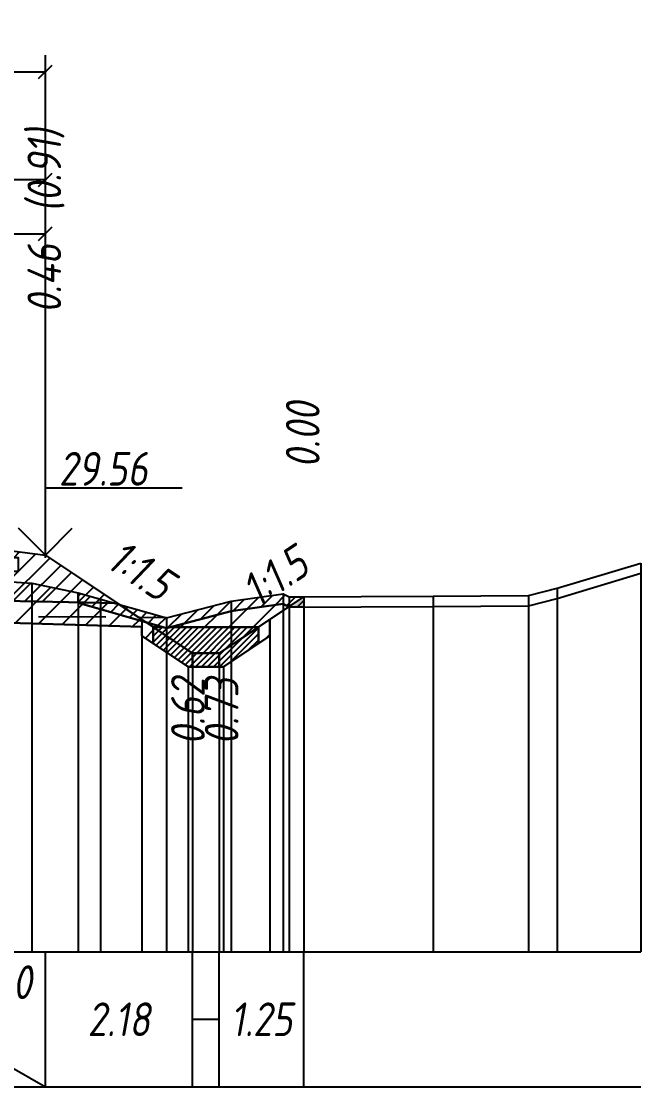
# Model space of a CAD drawing. Extents: x -717 to 1451, y -133302 to 233.
# Drawn here: x 274.4 to 320.3, y -108955 to -108876 of the extents above; entities that cross this region are included whole.
import ezdxf
from ezdxf.enums import TextEntityAlignment as Align

# ---------------------------------------------------------------- set-up
doc = ezdxf.new("R2010")
doc.units = 0
doc.linetypes.add('штриховая', pattern=[0.75, 0.5, -0.25])
for name, color, linetype in [('Интерполированный поперечник', 2, 'Continuous'), ('Код_514', 1, 'Continuous'), ('Контур_0', 7, 'Continuous'), ('Контур_2660', 7, 'Continuous'), ('Контур_2665', 7, 'Continuous'), ('Контур_508', 7, 'Continuous'), ('Контур_512', 7, 'Continuous'), ('Контур_513', 7, 'Continuous'), ('Красный поперечник', 1, 'Continuous'), ('Объём_2650', 7, 'Continuous'), ('Объём_2660', 7, 'Continuous'), ('Объём_2661', 7, 'Continuous'), ('Объём_2662', 7, 'Continuous'), ('Объём_2663', 7, 'Continuous'), ('Объём_2664', 7, 'Continuous'), ('Объём_2665', 7, 'Continuous'), ('Объём_2666', 7, 'Continuous'), ('Объём_2667', 7, 'Continuous'), ('Объём_2668', 7, 'Continuous'), ('Объём_2669', 7, 'Continuous'), ('Объём_2675', 7, 'Continuous'), ('Откосы', 7, 'Continuous'), ('Отметки покрытия', 7, 'Continuous'), ('Рабочие отметки', 7, 'Continuous'), ('Рабочие отметки доп.', 7, 'Continuous'), ('Таблица', 7, 'Continuous'), ('Уклоны проезжей части', 7, 'Continuous'), ('Черный поперечник', 3, 'Continuous')]:
    doc.layers.add(name, color=color, linetype=linetype)
for name, color, linetype, true_color in [('Контур_2540', 2, 'Continuous', 0xffff00), ('Контур_2562', 3, 'Continuous', 0x00ff00), ('Контур_2570', 7, 'Continuous', 0x80ff00), ('Контур_2583', 3, 'Continuous', 0x00ff00), ('Контур_2584', 3, 'Continuous', 0x00ff00), ('Контур_2736', 4, 'Continuous', 0x00ffff), ('Контур_2737', 4, 'Continuous', 0x00ffff), ('Контур_2738', 4, 'Continuous', 0x00ffff), ('Контур_2739', 4, 'Continuous', 0x00ffff), ('Контур_2741', 4, 'Continuous', 0x00ffff), ('Контур_2742', 4, 'Continuous', 0x00ffff), ('Контур_2743', 4, 'Continuous', 0x00ffff), ('Контур_2744', 7, 'Continuous', 0xa4ffff), ('Контур_2745', 7, 'Continuous', 0xa4ffff), ('Контур_2747', 4, 'Continuous', 0x00ffff), ('Контур_2748', 4, 'Continuous', 0x00ffff), ('Контур_2749', 4, 'Continuous', 0x00ffff), ('Контур_2750', 4, 'Continuous', 0x00ffff), ('Контур_2751', 4, 'Continuous', 0x00ffff), ('Контур_2752', 4, 'Continuous', 0x00ffff), ('Контур_402', 7, 'Continuous', 0xff6464), ('Контур_703', 4, 'Continuous', 0x00ffff), ('Контур_705', 4, 'Continuous', 0x00ffff), ('Контур_707', 4, 'Continuous', 0x00ffff), ('Контур_720', 131, 'Continuous', 0xaaffff), ('Объём_2540', 2, 'Continuous', 0xffff00), ('Объём_2562', 3, 'Continuous', 0x00ff00), ('Объём_2563', 7, 'Continuous', 0xff8000), ('Объём_2570', 7, 'Continuous', 0x80ff00), ('Объём_2583', 3, 'Continuous', 0x00ff00), ('Объём_2584', 3, 'Continuous', 0x00ff00), ('Объём_2594', 3, 'Continuous', 0x00ff00), ('Объём_2598', 3, 'Continuous', 0x00ff00), ('Объём_2600', 7, 'Continuous', 0x808000), ('Объём_2620', 2, 'Continuous', 0xffff00), ('Объём_2746', 2, 'Continuous', 0xffff00)]:
    doc.layers.add(name, color=color, linetype=linetype, true_color=true_color)
doc.styles.get("Standard").update_dxf_attribs({"font": 'txt', "height": 2.5})
doc.styles.add('М', font='romand.shx', dxfattribs={"width": 0.8, "oblique": 10, "height": 2.5})
doc.dimstyles.new('ISO-25', dxfattribs={"dimtxt": 2.5, "dimasz": 2.5, "dimexe": 1.25, "dimexo": 0.625, "dimtad": 1, "dimtxsty": 'Standard', "dimcen": 2.5, "dimadec": 0, "dimazin": 0, "dimtfac": 1, "dimtmove": 0, "dimatfit": 3, "dimfxl": 1, "dimarcsym": 0})

# ---------------------------------------------------------------- blocks, each defined once
blk = doc.blocks.new('_Oblique')
at = {"color": 0, "linetype": 'ByBlock', "lineweight": -2}
blk.add_line((-0.5, -0.5), (0.5, 0.5), dxfattribs=at)
blk = doc.blocks.new('*D3551')
at = {"color": 0, "lineweight": -2, "transparency": 16777216}
for p, q in [((258.657, -108915.066), (258.657, -108890.491)), ((276.157, -108915.016), (276.157, -108890.491)), ((258.657, -108891.741), (276.157, -108891.741))]:
    blk.add_line(p, q, dxfattribs=at)
at = {"layer": 'Defpoints', "color": 0, "transparency": 16777216}
for p in [(276.157, -108891.741), (258.657, -108915.691), (276.157, -108915.641)]:
    blk.add_point(p, dxfattribs=at)
at = {"color": 0, "lineweight": -2, "transparency": 16777216, "rotation": 180}
blk.add_blockref('_Oblique', (258.657, -108891.741), dxfattribs=at)
at = {"color": 0, "lineweight": -2, "transparency": 16777216}
blk.add_blockref('_Oblique', (276.157, -108891.741), dxfattribs=at)
at = {"color": 0, "transparency": 16777216, "insert": (267.407, -108889.628), "char_height": 2.5, "width": 9.58333, "attachment_point": 5, "style": 'М'}
blk.add_mtext('3,50', dxfattribs=at)
blk = doc.blocks.new('*D3556')
at = {"color": 0, "lineweight": -2, "transparency": 16777216}
for p, q in [((256.157, -108915.016), (256.157, -108886.491)), ((276.157, -108915.766), (276.157, -108886.491)), ((276.157, -108887.741), (256.157, -108887.741))]:
    blk.add_line(p, q, dxfattribs=at)
at = {"layer": 'Defpoints', "color": 0, "transparency": 16777216}
for p in [(256.157, -108887.741), (256.157, -108915.641), (276.157, -108916.391)]:
    blk.add_point(p, dxfattribs=at)
at = {"color": 0, "lineweight": -2, "transparency": 16777216, "rotation": 180}
blk.add_blockref('_Oblique', (256.157, -108887.741), dxfattribs=at)
at = {"color": 0, "lineweight": -2, "transparency": 16777216}
blk.add_blockref('_Oblique', (276.157, -108887.741), dxfattribs=at)
at = {"color": 0, "transparency": 16777216, "insert": (266.157, -108885.628), "char_height": 2.5, "width": 9.16667, "attachment_point": 5, "style": 'М'}
blk.add_mtext('4,00', dxfattribs=at)
blk = doc.blocks.new('*D3558')
at = {"color": 0, "lineweight": -2, "transparency": 16777216}
for p, q in [((146.157, -108915.766), (146.157, -108878.491)), ((276.157, -108915.766), (276.157, -108878.491)), ((146.157, -108879.741), (276.157, -108879.741))]:
    blk.add_line(p, q, dxfattribs=at)
at = {"layer": 'Defpoints', "color": 0, "transparency": 16777216}
for p in [(276.157, -108879.741), (146.157, -108916.391), (276.157, -108916.391)]:
    blk.add_point(p, dxfattribs=at)
at = {"color": 0, "lineweight": -2, "transparency": 16777216, "rotation": 180}
blk.add_blockref('_Oblique', (146.157, -108879.741), dxfattribs=at)
at = {"color": 0, "lineweight": -2, "transparency": 16777216}
blk.add_blockref('_Oblique', (276.157, -108879.741), dxfattribs=at)
at = {"color": 0, "transparency": 16777216, "insert": (211.157, -108877.628), "char_height": 2.5, "width": 11.66667, "attachment_point": 5, "style": 'М'}
blk.add_mtext('26,00', dxfattribs=at)

msp = doc.modelspace()

# ---------------------------------------------------------------- hatches: boundary and pattern name
at = {"layer": 'Объём_2563'}
h = msp.add_hatch(dxfattribs=at)
h.set_pattern_fill('ANSI31', color=256, scale=0.3)
h.paths.add_polyline_path([(162.157, -108917.808), (161.239, -108918.727), (140.822, -108919.135), (146.157, -108915.578), (148.641, -108915.269), (148.641, -108915.769), (148.141, -108915.769), (148.141, -108916.769), (149.541, -108916.769), (149.541, -108916.202), (158.536, -108916.024), (158.536, -108916.563), (159.936, -108916.563), (159.936, -108915.942), (162.757, -108915.815), (162.758, -108916.629), (162.258, -108916.63), (162.259, -108917.63), (163.657, -108917.628), (163.657, -108917.778)])
h.paths.add_polyline_path([(261.076, -108918.727), (260.157, -108917.808), (258.657, -108917.778), (258.657, -108917.628), (260.055, -108917.63), (260.056, -108916.63), (259.556, -108916.629), (259.557, -108915.815), (262.378, -108915.942), (262.378, -108916.563), (263.778, -108916.563), (263.778, -108916.023), (272.774, -108916.202), (272.774, -108916.769), (274.174, -108916.769), (274.174, -108915.769), (273.674, -108915.769), (273.674, -108915.269), (276.157, -108915.578), (281.492, -108919.135)])
at = {"layer": 'Объём_2570'}
h = msp.add_hatch(dxfattribs=at)
h.set_pattern_fill('ANSI31', color=256, scale=0.2)
h.paths.add_polyline_path([(145.783, -108917.909), (140.744, -108919.702), (140.646, -108919.746), (136.7, -108923.472), (132.12, -108919.635), (131.899, -108919.486), (118.19, -108909.313), (114.152, -108908.928), (112.948, -108908.967), (106.454, -108909.061), (105, -108909.067), (105, -108908.317), (106.454, -108908.311), (112.948, -108908.217), (114.152, -108908.178), (118.19, -108908.563), (131.899, -108918.736), (132.12, -108918.885), (136.7, -108922.722), (140.646, -108918.996), (140.744, -108918.952), (145.783, -108917.159)])
h.paths.add_polyline_path([(295.332, -108919.422), (294.253, -108919.427), (293.795, -108919.2), (289.946, -108919.745), (285.145, -108920.982), (278.602, -108919.119), (278.602, -108918.369), (285.145, -108920.232), (289.946, -108918.995), (293.795, -108918.45), (294.253, -108918.677), (295.332, -108918.672)])
at = {"layer": 'Объём_2600'}
h = msp.add_hatch(dxfattribs=at)
h.set_pattern_fill('ANSI31', color=6, scale=0.4)
h.paths.add_polyline_path([(163.657, -108920.153), (141.062, -108920.831), (141.062, -108919.589), (145.783, -108917.909), (145.783, -108917.159), (154.065, -108916.591), (156.727, -108916.529), (157.227, -108917.278), (163.657, -108917.074)])
h.paths.add_polyline_path([(283.315, -108921.552), (283.315, -108920.893), (258.657, -108920.153), (258.657, -108917.459), (262.392, -108917.573), (262.892, -108916.822), (265.634, -108917.039), (275.156, -108917.664), (278.602, -108918.369), (278.602, -108919.119), (284.922, -108920.919), (284.168, -108920.919), (284.168, -108922.12)])
h.paths.add_polyline_path([(291.962, -108920.919), (285.392, -108920.919), (289.946, -108919.745), (293.795, -108919.2), (294.222, -108919.412), (292.815, -108920.35), (292.815, -108921.552), (291.962, -108922.12)])
h = msp.add_hatch(dxfattribs=at)
h.set_pattern_fill('HONEY', color=5, scale=0.3)
h.paths.add_polyline_path([(136.673, -108923.445), (135.775, -108922.694), (135.775, -108922.5), (138.147, -108920.919), (139.444, -108920.88), (136.7, -108923.472)])
h.paths.add_polyline_path([(294.253, -108919.427), (294.222, -108919.412), (295.332, -108918.672), (295.332, -108919.422)])
at = {"layer": 'Объём_2620'}
h = msp.add_hatch(dxfattribs=at)
h.set_pattern_fill('ANSI31', color=2, scale=0.1)
h.paths.add_polyline_path([(132.328, -108926), (129.722, -108926), (126.275, -108923.702), (126.275, -108922.5), (106.119, -108909.063), (107.46, -108909.044), (124.69, -108914.136), (131.899, -108919.486), (132.12, -108919.635), (135.775, -108922.694), (135.775, -108923.702)])
h.paths.add_polyline_path([(289.368, -108923.85), (286.762, -108923.85), (284.168, -108922.12), (284.168, -108920.919), (284.922, -108920.919), (285.145, -108920.982), (285.392, -108920.919), (291.962, -108920.919), (291.962, -108922.12)])

# ---------------------------------------------------------------- linework, layer by layer
at = {"layer": 'Интерполированный поперечник', "linetype": 'штриховая', "ltscale": 10, "flags": 128}
msp.add_lwpolyline([(140.657, -108918.971), (285.139, -108920.204)], dxfattribs=at)
at = {"layer": 'Код_514'}
for p, q in [((258.657, -108945), (276.157, -108955)), ((276.157, -108955), (276.157, -108945)), ((287.065, -108955), (287.065, -108945)), ((289.065, -108955), (289.065, -108945)), ((295.332, -108955), (295.332, -108945)), ((287.065, -108950), (289.065, -108950))]:
    msp.add_line(p, q, dxfattribs=at)
at = {"layer": 'Контур_0', "flags": 128}
for points in [[(276.157, -108915.578), (283.07, -108920.187), (283.07, -108920.187), (283.07, -108920.187), (283.07, -108920.187), (283.07, -108920.187), (283.07, -108920.187), (283.07, -108920.187), (283.07, -108920.187), (283.07, -108920.187), (283.07, -108920.187), (283.07, -108920.187), (283.07, -108920.187), (283.07, -108920.187), (283.07, -108920.187), (287.065, -108922.85)], [(276.157, -108915.578), (283.07, -108920.187), (283.07, -108920.187), (283.07, -108920.187), (283.07, -108920.187), (283.07, -108920.187), (283.07, -108920.187), (283.07, -108920.187), (283.07, -108920.187), (283.07, -108920.187), (283.07, -108920.187), (283.07, -108920.187), (283.07, -108920.187), (283.07, -108920.187), (283.07, -108920.187), (287.065, -108922.85), (289.065, -108922.85), (295.332, -108918.672), (295.332, -108918.672), (295.332, -108918.672), (295.332, -108918.672), (295.332, -108918.672), (295.332, -108918.672), (295.332, -108918.672), (295.332, -108918.672), (295.332, -108918.672), (295.332, -108918.672), (295.332, -108918.672), (295.332, -108918.672), (295.332, -108918.672)]]:
    msp.add_lwpolyline(points, dxfattribs=at)
at = {"layer": 'Контур_0', "color": 250, "flags": 128}
msp.add_lwpolyline([(258.657, -108917.778), (260.157, -108917.808), (261.076, -108918.727), (281.492, -108919.135)], dxfattribs=at)
at = {"layer": 'Контур_2540', "flags": 128}
msp.add_lwpolyline([(281.492, -108919.135), (283.315, -108920.35), (283.315, -108920.893), (258.657, -108920.153), (258.657, -108918.678), (281.492, -108919.135), (281.492, -108919.135)], dxfattribs=at)
at = {"layer": 'Контур_2562', "flags": 128}
msp.add_lwpolyline([(276.157, -108915.578), (276.157, -108915.578), (276.157, -108915.578), (276.157, -108915.578), (276.157, -108915.578)], dxfattribs=at)
at = {"layer": 'Контур_2570', "flags": 128}
msp.add_lwpolyline([(173.094, -108916.774), (209.942, -108916.053), (211.157, -108916.087), (246.397, -108917.085), (262.392, -108917.573), (262.892, -108916.822), (265.634, -108917.039), (275.156, -108917.664), (278.602, -108918.369), (278.602, -108919.119), (280.258, -108919.588), (285.145, -108920.982), (285.145, -108920.982), (289.946, -108919.745), (293.795, -108919.2), (294.253, -108919.427), (304.938, -108919.376), (311.994, -108919.331), (314.134, -108918.789), (320.332, -108916.918)], dxfattribs=at)
at = {"layer": 'Контур_2583', "flags": 128}
for points in [[(287.065, -108922.85), (283.315, -108920.35), (283.315, -108921.552), (286.762, -108923.85), (287.065, -108923.85), (287.065, -108922.85)], [(292.815, -108921.552), (292.815, -108920.35), (289.065, -108922.85), (289.065, -108923.85), (289.368, -108923.85), (292.815, -108921.552)]]:
    msp.add_lwpolyline(points, dxfattribs=at)
at = {"layer": 'Контур_2584', "flags": 128}
msp.add_lwpolyline([(287.065, -108922.85), (287.065, -108923.85), (289.065, -108923.85), (289.065, -108922.85), (287.065, -108922.85)], dxfattribs=at)
at = {"layer": 'Контур_2660', "flags": 128}
msp.add_lwpolyline([(258.657, -108920.153), (283.315, -108920.893)], dxfattribs=at)
at = {"layer": 'Контур_2665', "flags": 128}
msp.add_lwpolyline([(276.157, -108915.578), (276.157, -108915.578)], dxfattribs=at)
at = {"layer": 'Контур_2736', "flags": 128}
for points in [[(276.157, -108915.578), (283.07, -108920.187)], [(283.07, -108920.187), (287.065, -108922.85)]]:
    msp.add_lwpolyline(points, dxfattribs=at)
at = {"layer": 'Контур_2737', "flags": 128}
msp.add_lwpolyline([(283.07, -108920.187), (283.07, -108920.187)], dxfattribs=at)
at = {"layer": 'Контур_2738', "flags": 128}
msp.add_lwpolyline([(283.07, -108920.187), (283.07, -108920.187)], dxfattribs=at)
at = {"layer": 'Контур_2739', "flags": 128}
msp.add_lwpolyline([(283.07, -108920.187), (283.07, -108920.187)], dxfattribs=at)
at = {"layer": 'Контур_2741', "flags": 128}
msp.add_lwpolyline([(295.332, -108918.672), (295.332, -108918.672)], dxfattribs=at)
at = {"layer": 'Контур_2742', "flags": 128}
msp.add_lwpolyline([(295.332, -108918.672), (295.332, -108918.672)], dxfattribs=at)
at = {"layer": 'Контур_2743', "flags": 128}
msp.add_lwpolyline([(295.332, -108918.672), (295.332, -108918.672)], dxfattribs=at)
at = {"layer": 'Контур_2744', "flags": 128}
msp.add_lwpolyline([(295.332, -108918.672), (295.332, -108918.672)], dxfattribs=at)
msp.add_lwpolyline([(295.332, -108918.672), (295.332, -108918.672)], dxfattribs=at)
msp.add_lwpolyline([(295.332, -108918.672), (295.332, -108918.672)], dxfattribs=at)
msp.add_lwpolyline([(295.332, -108918.672), (295.332, -108918.672)], dxfattribs=at)
msp.add_lwpolyline([(295.332, -108918.672), (295.332, -108918.672)], dxfattribs=at)
msp.add_lwpolyline([(295.332, -108918.672), (295.332, -108918.672)], dxfattribs=at)
at = {"layer": 'Контур_2745', "flags": 128}
msp.add_lwpolyline([(283.07, -108920.187), (283.07, -108920.187)], dxfattribs=at)
msp.add_lwpolyline([(283.07, -108920.187), (283.07, -108920.187)], dxfattribs=at)
msp.add_lwpolyline([(283.07, -108920.187), (283.07, -108920.187)], dxfattribs=at)
msp.add_lwpolyline([(283.07, -108920.187), (283.07, -108920.187)], dxfattribs=at)
msp.add_lwpolyline([(283.07, -108920.187), (283.07, -108920.187)], dxfattribs=at)
msp.add_lwpolyline([(283.07, -108920.187), (283.07, -108920.187)], dxfattribs=at)
at = {"layer": 'Контур_2747', "flags": 128}
msp.add_lwpolyline([(283.07, -108920.187), (283.07, -108920.187)], dxfattribs=at)
at = {"layer": 'Контур_2748', "flags": 128}
msp.add_lwpolyline([(283.07, -108920.187), (283.07, -108920.187)], dxfattribs=at)
at = {"layer": 'Контур_2749', "flags": 128}
msp.add_lwpolyline([(283.07, -108920.187), (283.07, -108920.187)], dxfattribs=at)
at = {"layer": 'Контур_2750', "flags": 128}
msp.add_lwpolyline([(295.332, -108918.672), (295.332, -108918.672)], dxfattribs=at)
at = {"layer": 'Контур_2751', "flags": 128}
msp.add_lwpolyline([(295.332, -108918.672), (295.332, -108918.672)], dxfattribs=at)
at = {"layer": 'Контур_2752', "flags": 128}
msp.add_lwpolyline([(295.332, -108918.672), (295.332, -108918.672)], dxfattribs=at)
at = {"layer": 'Контур_402', "flags": 128}
msp.add_lwpolyline([(138.147, -108920.919), (163.657, -108920.153), (163.657, -108917.778), (211.157, -108916.828), (258.657, -108917.778), (258.657, -108920.153), (283.315, -108920.893)], dxfattribs=at)
at = {"layer": 'Контур_508', "flags": 128}
msp.add_lwpolyline([(105, -108908.317), (126.275, -108922.5), (126.275, -108923.702), (129.722, -108926), (130.025, -108926), (132.025, -108926), (132.328, -108926), (135.775, -108923.702), (135.775, -108922.5), (138.147, -108920.919), (163.657, -108920.153), (163.657, -108917.778), (211.157, -108916.828), (258.657, -108917.778), (258.657, -108920.153), (283.315, -108920.893), (283.315, -108921.552), (286.762, -108923.85), (287.065, -108923.85), (289.065, -108923.85), (289.368, -108923.85), (292.815, -108921.552), (292.815, -108920.35), (295.332, -108918.672)], dxfattribs=at)
at = {"layer": 'Контур_512', "flags": 128}
msp.add_lwpolyline([(258.657, -108920.153), (283.315, -108920.893), (283.315, -108921.552), (286.762, -108923.85), (287.065, -108923.85), (289.065, -108923.85), (289.368, -108923.85), (292.815, -108921.552), (292.815, -108920.35), (295.332, -108918.672)], dxfattribs=at)
at = {"layer": 'Контур_513', "flags": 128}
msp.add_lwpolyline([(105, -108908.317), (126.275, -108922.5), (126.275, -108923.702), (129.722, -108926), (130.025, -108926), (132.025, -108926), (132.328, -108926), (135.775, -108923.702), (135.775, -108922.5), (138.147, -108920.919), (163.657, -108920.153), (163.657, -108917.778), (211.157, -108916.828), (258.657, -108917.778), (258.657, -108920.153), (283.315, -108920.893), (283.315, -108921.552), (286.762, -108923.85), (287.065, -108923.85), (289.065, -108923.85), (289.368, -108923.85), (292.815, -108921.552), (292.815, -108920.35), (295.332, -108918.672)], dxfattribs=at)
at = {"layer": 'Контур_703', "flags": 128}
msp.add_lwpolyline([(276.157, -108915.578), (283.07, -108920.187)], dxfattribs=at)
at = {"layer": 'Контур_705', "flags": 128}
msp.add_lwpolyline([(283.07, -108920.187), (283.07, -108920.187)], dxfattribs=at)
at = {"layer": 'Контур_707', "flags": 128}
msp.add_lwpolyline([(289.065, -108922.85), (295.332, -108918.672)], dxfattribs=at)
at = {"layer": 'Контур_720', "flags": 128}
msp.add_lwpolyline([(287.065, -108922.85), (289.065, -108922.85)], dxfattribs=at)
at = {"layer": 'Красный поперечник'}
for p, q in [((276.157, -108915.578), (287.065, -108922.85)), ((289.065, -108922.85), (295.332, -108918.672)), ((295.332, -108918.672), (295.332, -108945)), ((292.815, -108920.35), (292.815, -108945)), ((283.315, -108920.893), (283.315, -108945)), ((283.315, -108921.552), (283.315, -108945)), ((292.815, -108921.552), (292.815, -108945)), ((287.065, -108922.85), (289.065, -108922.85)), ((286.762, -108923.85), (286.762, -108945)), ((287.065, -108923.85), (287.065, -108945)), ((289.065, -108923.85), (289.065, -108945)), ((289.368, -108923.85), (289.368, -108945))]:
    msp.add_line(p, q, dxfattribs=at)
at = {"layer": 'Объём_2540', "flags": 128}
msp.add_lwpolyline([(281.492, -108919.135), (283.315, -108920.35), (283.315, -108920.893), (258.657, -108920.153), (258.657, -108918.678), (281.492, -108919.135), (281.492, -108919.135)], dxfattribs=at)
at = {"layer": 'Объём_2562', "flags": 128}
msp.add_lwpolyline([(276.157, -108915.578), (276.157, -108915.578), (276.157, -108915.578), (276.157, -108915.578), (276.157, -108915.578)], dxfattribs=at)
at = {"layer": 'Объём_2563', "color": 250, "flags": 128}
msp.add_lwpolyline([(261.076, -108918.727), (260.157, -108917.808), (258.657, -108917.778), (258.657, -108917.628), (260.055, -108917.63), (260.056, -108916.63), (259.556, -108916.629), (259.557, -108915.815), (262.378, -108915.942), (262.378, -108916.563), (263.778, -108916.563), (263.778, -108916.023), (272.774, -108916.202), (272.774, -108916.769), (274.174, -108916.769), (274.174, -108915.769), (273.674, -108915.769), (273.674, -108915.269), (276.157, -108915.578), (281.492, -108919.135), (261.076, -108918.727), (261.076, -108918.727)], dxfattribs=at)
at = {"layer": 'Объём_2570', "flags": 128}
msp.add_lwpolyline([(295.332, -108919.422), (294.253, -108919.427), (293.795, -108919.2), (289.946, -108919.745), (285.145, -108920.982), (278.602, -108919.119), (278.602, -108918.369), (285.145, -108920.232), (289.946, -108918.995), (293.795, -108918.45), (294.253, -108918.677), (295.332, -108918.672), (295.332, -108919.422), (295.332, -108919.422)], dxfattribs=at)
at = {"layer": 'Объём_2583', "flags": 128}
for points in [[(287.065, -108922.85), (283.315, -108920.35), (283.315, -108921.552), (286.762, -108923.85), (287.065, -108923.85), (287.065, -108922.85)], [(292.815, -108921.552), (292.815, -108920.35), (289.065, -108922.85), (289.065, -108923.85), (289.368, -108923.85), (292.815, -108921.552)]]:
    msp.add_lwpolyline(points, dxfattribs=at)
at = {"layer": 'Объём_2584', "flags": 128}
msp.add_lwpolyline([(287.065, -108922.85), (287.065, -108923.85), (289.065, -108923.85), (289.065, -108922.85), (287.065, -108922.85)], dxfattribs=at)
at = {"layer": 'Объём_2594', "flags": 128}
for points in [[(283.315, -108920.35), (287.065, -108922.85)], [(289.065, -108922.85), (292.815, -108920.35)]]:
    msp.add_lwpolyline(points, dxfattribs=at)
at = {"layer": 'Объём_2598', "flags": 128}
msp.add_lwpolyline([(287.065, -108922.85), (289.065, -108922.85)], dxfattribs=at)
at = {"layer": 'Объём_2600', "flags": 128}
msp.add_lwpolyline([(294.253, -108919.427), (294.222, -108919.412), (295.332, -108918.672), (295.332, -108919.422), (294.253, -108919.427), (294.253, -108919.427)], dxfattribs=at)
at = {"layer": 'Объём_2620', "flags": 128}
msp.add_lwpolyline([(289.368, -108923.85), (286.762, -108923.85), (284.168, -108922.12), (284.168, -108920.919), (284.922, -108920.919), (285.145, -108920.982), (285.392, -108920.919), (291.962, -108920.919), (291.962, -108922.12), (289.368, -108923.85), (289.368, -108923.85)], dxfattribs=at)
at = {"layer": 'Объём_2650', "color": 6, "flags": 128}
for points in [[(283.315, -108921.552), (283.315, -108920.893), (258.657, -108920.153), (258.657, -108917.459), (262.392, -108917.573), (262.892, -108916.822), (265.634, -108917.039), (275.156, -108917.664), (278.602, -108918.369), (278.602, -108919.119), (284.922, -108920.919), (284.168, -108920.919), (284.168, -108922.12), (283.315, -108921.552), (283.315, -108921.552)], [(291.962, -108920.919), (285.392, -108920.919), (289.946, -108919.745), (293.795, -108919.2), (294.222, -108919.412), (292.815, -108920.35), (292.815, -108921.552), (291.962, -108922.12), (291.962, -108920.919), (291.962, -108920.919)]]:
    msp.add_lwpolyline(points, dxfattribs=at)
at = {"layer": 'Объём_2660', "flags": 128}
msp.add_lwpolyline([(258.657, -108920.153), (283.315, -108920.893)], dxfattribs=at)
at = {"layer": 'Объём_2661', "flags": 128}
msp.add_lwpolyline([(276.157, -108915.578), (283.07, -108920.187), (284.168, -108920.919)], dxfattribs=at)
at = {"layer": 'Объём_2662', "flags": 128}
msp.add_lwpolyline([(291.962, -108920.919), (295.332, -108918.672)], dxfattribs=at)
at = {"layer": 'Объём_2663', "flags": 128}
for points in [[(284.168, -108920.919), (287.065, -108922.85)], [(289.065, -108922.85), (291.962, -108920.919)]]:
    msp.add_lwpolyline(points, dxfattribs=at)
at = {"layer": 'Объём_2664', "flags": 128}
msp.add_lwpolyline([(287.065, -108922.85), (289.065, -108922.85)], dxfattribs=at)
at = {"layer": 'Объём_2665', "flags": 128}
msp.add_lwpolyline([(276.157, -108915.578), (276.157, -108915.578)], dxfattribs=at)
at = {"layer": 'Объём_2666', "flags": 128}
for points in [[(276.157, -108915.578), (283.07, -108920.187)], [(283.07, -108920.187), (284.168, -108920.919)]]:
    msp.add_lwpolyline(points, dxfattribs=at)
at = {"layer": 'Объём_2667', "flags": 128}
for points in [[(295.332, -108918.672), (295.332, -108918.672)], [(283.07, -108920.187), (283.07, -108920.187)]]:
    msp.add_lwpolyline(points, dxfattribs=at)
at = {"layer": 'Объём_2668', "flags": 128}
for points in [[(295.332, -108918.672), (295.332, -108918.672)], [(283.07, -108920.187), (283.07, -108920.187)]]:
    msp.add_lwpolyline(points, dxfattribs=at)
at = {"layer": 'Объём_2669', "flags": 128}
for points in [[(295.332, -108918.672), (295.332, -108918.672)], [(283.07, -108920.187), (283.07, -108920.187)]]:
    msp.add_lwpolyline(points, dxfattribs=at)
at = {"layer": 'Объём_2675', "flags": 128}
for points in [[(295.332, -108918.672), (295.332, -108918.672)], [(295.332, -108918.672), (295.332, -108918.672)], [(295.332, -108918.672), (295.332, -108918.672)], [(295.332, -108918.672), (295.332, -108918.672)], [(295.332, -108918.672), (295.332, -108918.672)], [(295.332, -108918.672), (295.332, -108918.672)], [(283.07, -108920.187), (283.07, -108920.187)], [(283.07, -108920.187), (283.07, -108920.187)], [(283.07, -108920.187), (283.07, -108920.187)], [(283.07, -108920.187), (283.07, -108920.187)], [(283.07, -108920.187), (283.07, -108920.187)], [(283.07, -108920.187), (283.07, -108920.187)]]:
    msp.add_lwpolyline(points, dxfattribs=at)
at = {"layer": 'Объём_2746', "flags": 128}
msp.add_lwpolyline([(292.815, -108921.552), (289.368, -108923.85), (286.762, -108923.85), (283.315, -108921.552), (283.315, -108920.893), (262.392, -108920.265), (262.392, -108917.573), (262.892, -108916.822), (265.634, -108917.039), (275.156, -108917.664), (278.602, -108918.369), (278.602, -108919.119), (283.603, -108920.542), (287.065, -108922.85), (289.065, -108922.85), (292.815, -108920.35), (292.815, -108921.552), (292.815, -108921.552)], dxfattribs=at)
at = {"layer": 'Отметки покрытия', "color": 1}
for p, q in [((276.157, -108915.578), (276.157, -108910.578)), ((276.157, -108910.578), (286.319, -108910.578)), ((276.157, -108915.578), (274.157, -108913.578)), ((276.157, -108915.578), (278.157, -108913.578))]:
    msp.add_line(p, q, dxfattribs=at)
at = {"layer": 'Таблица'}
for p, q in [((80, -108945), (320.332, -108945)), ((80, -108955), (320.332, -108955))]:
    msp.add_line(p, q, dxfattribs=at)
at = {"layer": 'Черный поперечник', "color": 7}
for p, q in [((320.332, -108916.168), (320.332, -108945)), ((275.156, -108917.664), (275.156, -108945)), ((314.134, -108918.039), (314.134, -108945)), ((278.602, -108918.369), (278.602, -108945)), ((280.258, -108918.838), (280.258, -108945)), ((289.946, -108918.995), (289.946, -108945)), ((293.795, -108918.45), (293.795, -108945)), ((294.253, -108918.677), (294.253, -108945)), ((304.938, -108918.626), (304.938, -108945)), ((311.994, -108918.581), (311.994, -108945)), ((285.145, -108920.232), (285.145, -108945))]:
    msp.add_line(p, q, dxfattribs=at)
at = {"layer": 'Черный поперечник', "flags": 128}
msp.add_lwpolyline([(173.094, -108916.774), (209.942, -108916.053), (211.157, -108916.087), (246.397, -108917.085), (262.392, -108917.573), (262.892, -108916.822), (265.634, -108917.039), (275.156, -108917.664), (278.602, -108918.369), (280.258, -108918.838), (285.145, -108920.232), (289.946, -108918.995), (293.795, -108918.45), (294.253, -108918.677), (304.938, -108918.626), (311.994, -108918.581), (314.134, -108918.039), (320.332, -108916.168)], dxfattribs=at)

# ---------------------------------------------------------------- texts
at = {"layer": 'Код_514', "style": 'М', "oblique": 10, "width": 0.8}
msp.add_text('40.00', height=2.5, dxfattribs=at).set_placement((275.157, -108946), align=Align.TOP_RIGHT)
for s, p in [('2.18', (281.611, -108950)), ('1.25', (292.198, -108950))]:
    msp.add_text(s, height=2.5, dxfattribs=at).set_placement(p, align=Align.MIDDLE_CENTER)
at = {"layer": 'Откосы', "color": 1, "style": 'М', "oblique": 10, "width": 0.8}
for rotation, p in [(326.30994, (282.166, -108918.382)), (33.69007, (294.33, -108918.805))]:
    msp.add_text('1:1.5', height=2.5, rotation=rotation, dxfattribs=at).set_placement(p, align=Align.BOTTOM_CENTER)
at = {"layer": 'Отметки покрытия', "color": 1, "style": 'М', "oblique": 10, "width": 0.8}
msp.add_text('29.56', height=2.5, dxfattribs=at).set_placement((277.157, -108911.173), align=Align.BOTTOM_LEFT)
at = {"layer": 'Рабочие отметки', "color": 1, "style": 'М', "oblique": 10, "width": 0.8}
for s, p in [('0.46', (276.079, -108897.628)), ('0.00', (295.254, -108909.103))]:
    msp.add_text(s, height=2.5, rotation=90, dxfattribs=at).set_placement(p, align=Align.MIDDLE_LEFT)
for s, p in [('0.62', (286.737, -108924.676)), ('0.73', (289.237, -108924.676))]:
    msp.add_text(s, height=2.5, rotation=90, dxfattribs=at).set_placement(p, align=Align.MIDDLE_RIGHT)
at = {"layer": 'Рабочие отметки доп.', "color": 1, "style": 'М', "oblique": 10, "width": 0.8}
msp.add_text('(0.91)', height=2.5, rotation=90, dxfattribs=at).set_placement((276.079, -108890.128), align=Align.MIDDLE_LEFT)
at = {"layer": 'Уклоны проезжей части', "color": 1, "style": 'М', "oblique": 10, "width": 0.8}
for rotation, p in [(326.30994, (282.166, -108918.382)), (33.69007, (294.33, -108918.805))]:
    msp.add_text('1:1.5', height=2.5, rotation=rotation, dxfattribs=at).set_placement(p, align=Align.BOTTOM_CENTER)

# ---------------------------------------------------------------- dimensions: what is measured, and where the dimension line sits
at = {"color": 5}
for base, p1, p2, picture, middle in [((276.157, -108879.741), (146.157, -108916.391), (276.157, -108916.391), '*D3558', (211.157, -108877.628)), ((276.157, -108891.741), (258.657, -108915.691), (276.157, -108915.641), '*D3551', (267.407, -108889.628))]:
    dim = msp.add_linear_dim(base=base, p1=p1, p2=p2, angle=180, dimstyle='ISO-25', override={"dimasz": 1, "dimlfac": 0.2, "dimzin": 0, "dimtxsty": 'М', "dimblk1": 'Oblique', "dimblk2": 'Oblique', "dimsah": 1}, dxfattribs=at)
    dim.commit()
    dim.dimension.update_dxf_attribs({"geometry": picture, "text_midpoint": middle})
dim = msp.add_linear_dim(base=(256.157, -108887.741), p1=(276.157, -108916.391), p2=(256.157, -108915.641), dimstyle='ISO-25', override={"dimasz": 1, "dimlfac": 0.2, "dimzin": 0, "dimtxsty": 'М', "dimblk1": 'Oblique', "dimblk2": 'Oblique', "dimsah": 1}, dxfattribs=at)
dim.commit()
dim.dimension.update_dxf_attribs({"geometry": '*D3556', "text_midpoint": (266.157, -108885.628)})

doc.saveas('drawing.dxf')
